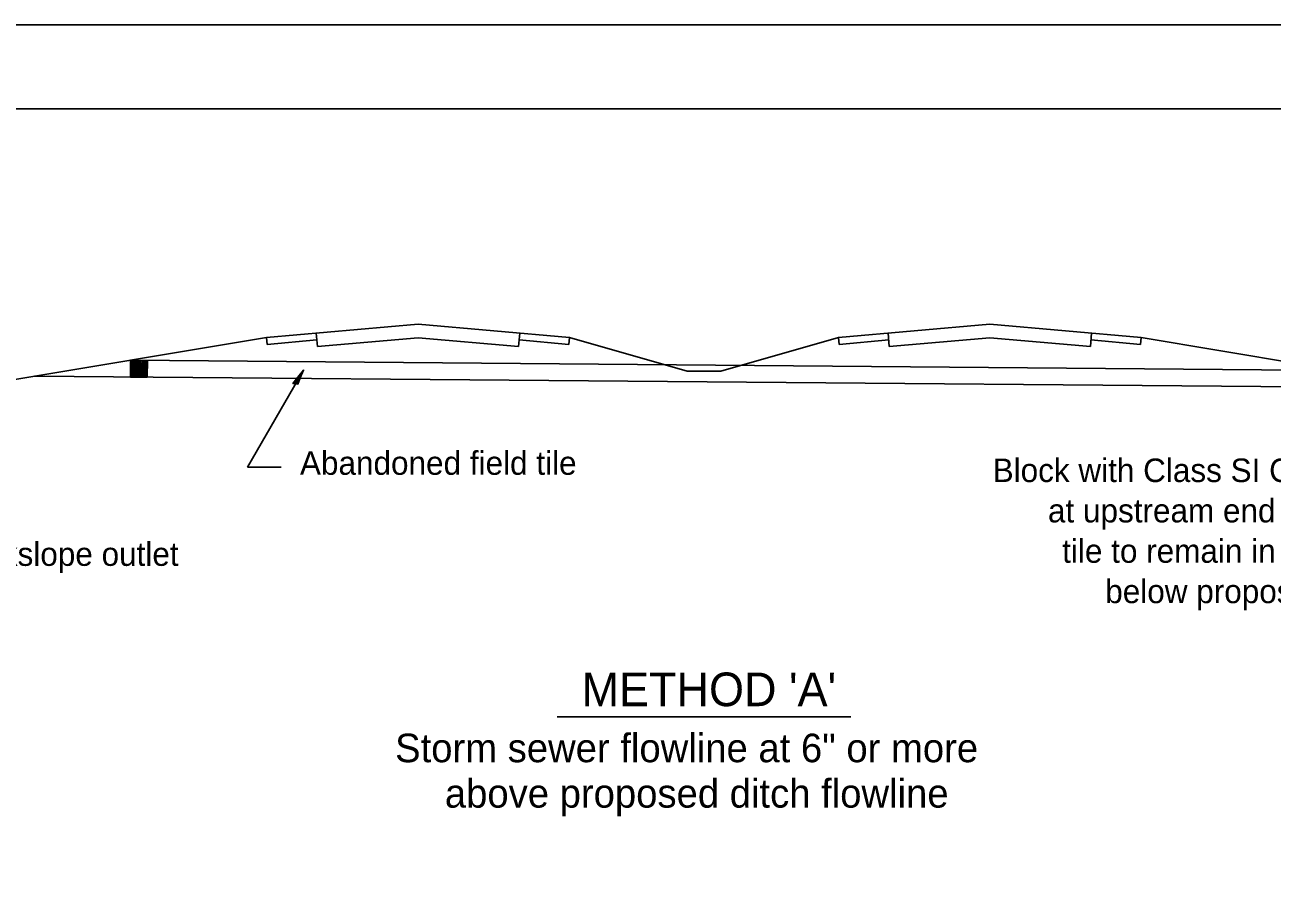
# Model space of a CAD drawing. Extents: x 0 to 2.83, y 0 to 1.83.
# Drawn here: x 0.505 to 1.123, y 1.404 to 1.833 of the extents above; entities that cross this region are included whole.
import ezdxf

# ---------------------------------------------------------------- set-up
doc = ezdxf.new("R2010")
doc.units = 0
for name, color, linetype in [('RD_Pr_Roadway_Notes', 7, 'Continuous'), ('SH_General_Details', 7, 'Continuous'), ('SH_Printer_Plotting_Border', 7, 'Continuous')]:
    doc.layers.add(name, color=color, linetype=linetype)

msp = doc.modelspace()

# ---------------------------------------------------------------- linework, layer by layer
at = {"layer": 'RD_Pr_Roadway_Notes'}
for p, q in [((0.64264, 1.66223), (0.61492, 1.61422)), ((0.61492, 1.61422), (0.63159, 1.61422)), ((0.76825, 1.49041), (0.91386, 1.49041))]:
    msp.add_line(p, q, dxfattribs=at)
msp.add_lwpolyline([(0.63872, 1.65566), (0.63983, 1.65531), (0.64102, 1.65836), (0.64264, 1.66223), (0.63989, 1.65869), (0.63735, 1.65566), (0.63872, 1.65566), (0.63954, 1.65558), (0.64124, 1.65981), (0.63802, 1.65597), (0.63923, 1.65612), (0.64015, 1.65798), (0.63889, 1.65641)], dxfattribs=at)
at = {"layer": 'SH_General_Details'}
for p, q in [((2.83333, 1.83333), (-0.00001, 1.83333)), ((0.69936, 1.68502), (0.62436, 1.67835)), ((0.69936, 1.68502), (0.77436, 1.67835)), ((0.98269, 1.68502), (0.90769, 1.67835)), ((0.98269, 1.68502), (1.05769, 1.67835)), ((0.47436, 1.65335), (0.62436, 1.67835)), ((0.62436, 1.67835), (0.62465, 1.67503)), ((0.64926, 1.67722), (0.62465, 1.67503)), ((0.64955, 1.6739), (0.64896, 1.68054)), ((0.69936, 1.67833), (0.64955, 1.6739)), ((0.69936, 1.67833), (0.74916, 1.6739)), ((0.74916, 1.6739), (0.74975, 1.68054)), ((0.74945, 1.67722), (0.77406, 1.67503)), ((0.77436, 1.67835), (0.77406, 1.67503)), ((0.77436, 1.67835), (0.83269, 1.66169)), ((0.90769, 1.67835), (0.84936, 1.66169)), ((0.90769, 1.67835), (0.90798, 1.67503)), ((0.93259, 1.67722), (0.90798, 1.67503)), ((0.93289, 1.6739), (0.9323, 1.68054)), ((0.98269, 1.67833), (0.93289, 1.6739)), ((0.98269, 1.67833), (1.03249, 1.6739)), ((1.03249, 1.6739), (1.03308, 1.68054)), ((1.03279, 1.67722), (1.05739, 1.67503)), ((1.05769, 1.67835), (1.05739, 1.67503)), ((1.20769, 1.65335), (1.05769, 1.67835)), ((0.64955, 1.6739), (0.64955, 1.6739)), ((0.74916, 1.6739), (0.74916, 1.6739)), ((0.93289, 1.6739), (0.93289, 1.6739)), ((1.03249, 1.6739), (1.03249, 1.6739)), ((0.55693, 1.66712), (0.55686, 1.65878)), ((0.5569, 1.66378), (0.56524, 1.66371)), ((0.5569, 1.66295), (0.56523, 1.66288)), ((0.55691, 1.66462), (0.56524, 1.66455)), ((0.55692, 1.66545), (0.56525, 1.66538)), ((0.56527, 1.66705), (0.55693, 1.66712)), ((1.15504, 1.66213), (0.55693, 1.66712)), ((0.55693, 1.66628), (0.56526, 1.66621)), ((0.55777, 1.66711), (0.5577, 1.65878)), ((0.5586, 1.6671), (0.55853, 1.65877)), ((0.55943, 1.6671), (0.55936, 1.65876)), ((0.56027, 1.66709), (0.5602, 1.65876)), ((0.5611, 1.66708), (0.56103, 1.65875)), ((0.56193, 1.66708), (0.56186, 1.65874)), ((0.56277, 1.66707), (0.5627, 1.65874)), ((0.5636, 1.66706), (0.56353, 1.65873)), ((0.56443, 1.66705), (0.56436, 1.65872)), ((0.56527, 1.66705), (0.5652, 1.65871)), ((1.20769, 1.65335), (0.50931, 1.65918)), ((0.55686, 1.65878), (0.5652, 1.65871)), ((0.55687, 1.65962), (0.5652, 1.65955)), ((0.55688, 1.66128), (0.56522, 1.66121)), ((0.55688, 1.66045), (0.56521, 1.66038)), ((0.55689, 1.66212), (0.56522, 1.66205)), ((0.84102, 1.66169), (0.83269, 1.66169)), ((0.84102, 1.66169), (0.84936, 1.66169))]:
    msp.add_line(p, q, dxfattribs=at)
msp.add_lwpolyline([(0.16666, 1.79167), (2.79166, 1.79167), (2.79166, 0.04167), (0.16666, 0.04167)], close=True, dxfattribs=at)
at = {"layer": 'SH_Printer_Plotting_Border'}
msp.add_lwpolyline([(-0.00001, 0), (2.83333, 0), (2.83333, 1.83333), (-0.00001, 1.83333)], close=True, dxfattribs=at)

# ---------------------------------------------------------------- texts
at = {"layer": 'RD_Pr_Roadway_Notes'}
for s, height, p in [('Abandoned field tile', 0.0116667, (0.64088, 1.61037)), ('Block with Class SI Concrete', 0.0116667, (0.98409, 1.60677)), ('at upstream end of existing', 0.0116667, (1.0115, 1.58677)), ('Proposed backslope outlet', 0.0116667, (0.39688, 1.56524)), ('tile to remain in place 24"', 0.0116667, (1.01855, 1.56677)), ('below proposed grade.', 0.0116667, (1.03988, 1.54677)), ("METHOD 'A'", 0.016667, (0.78041, 1.4957)), ('Storm sewer flowline at 6" or more', 0.0141667, (0.68801, 1.46791)), ('above proposed ditch flowline', 0.0141667, (0.71267, 1.44541))]:
    msp.add_text(s, height=height, dxfattribs=at).set_placement(p)

doc.saveas('drawing.dxf')
